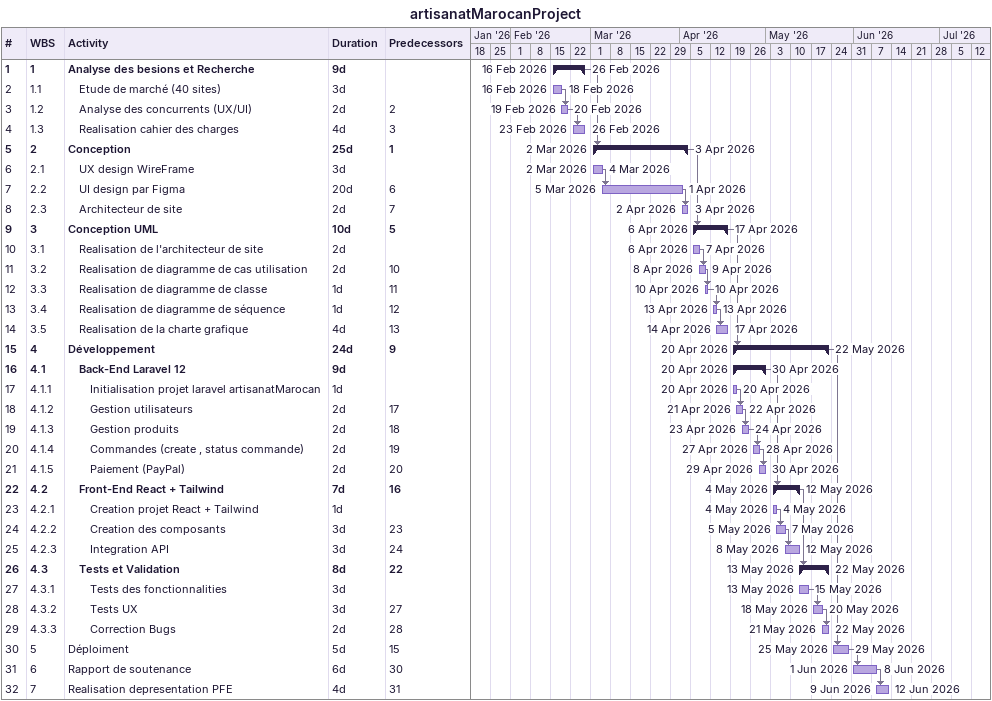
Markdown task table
artisanatMarocanProject

| ID | WBS | Task | Duration | Start | Finish | Predecessors |
|---|---|---|---|---|---|---|
| 1 | 1 | **Analyse des besions et Recherche** | 9d | 2026-02-16 | 2026-02-26 |  |
| 2 | 1.1 | Etude de marché (40 sites) | 3d | 2026-02-16 | 2026-02-18 |  |
| 3 | 1.2 | Analyse des concurrents (UX/UI) | 2d | 2026-02-19 | 2026-02-20 | 2 |
| 4 | 1.3 | Realisation cahier des charges | 4d | 2026-02-23 | 2026-02-26 | 3 |
| 5 | 2 | **Conception** | 25d | 2026-03-02 | 2026-04-03 | 1 |
| 6 | 2.1 | UX design WireFrame | 3d | 2026-03-02 | 2026-03-04 |  |
| 7 | 2.2 | UI design par Figma | 20d | 2026-03-05 | 2026-04-01 | 6 |
| 8 | 2.3 | Architecteur de site | 2d | 2026-04-02 | 2026-04-03 | 7 |
| 9 | 3 | **Conception UML** | 10d | 2026-04-06 | 2026-04-17 | 5 |
| 10 | 3.1 | Realisation de l'architecteur de site | 2d | 2026-04-06 | 2026-04-07 |  |
| 11 | 3.2 | Realisation de diagramme de cas utilisation | 2d | 2026-04-08 | 2026-04-09 | 10 |
| 12 | 3.3 | Realisation de diagramme de classe | 1d | 2026-04-10 | 2026-04-10 | 11 |
| 13 | 3.4 | Realisation de diagramme de séquence | 1d | 2026-04-13 | 2026-04-13 | 12 |
| 14 | 3.5 | Realisation de la charte grafique | 4d | 2026-04-14 | 2026-04-17 | 13 |
| 15 | 4 | **Développement** | 24d | 2026-04-20 | 2026-05-22 | 9 |
| 16 | 4.1 | **Back-End Laravel 12** | 9d | 2026-04-20 | 2026-04-30 |  |
| 17 | 4.1.1 | Initialisation projet laravel artisanatMarocan | 1d | 2026-04-20 | 2026-04-20 |  |
| 18 | 4.1.2 | Gestion utilisateurs | 2d | 2026-04-21 | 2026-04-22 | 17 |
| 19 | 4.1.3 | Gestion produits | 2d | 2026-04-23 | 2026-04-24 | 18 |
| 20 | 4.1.4 | Commandes (create , status commande) | 2d | 2026-04-27 | 2026-04-28 | 19 |
| 21 | 4.1.5 | Paiement (PayPal) | 2d | 2026-04-29 | 2026-04-30 | 20 |
| 22 | 4.2 | **Front-End React + Tailwind** | 7d | 2026-05-04 | 2026-05-12 | 16 |
| 23 | 4.2.1 | Creation projet React + Tailwind | 1d | 2026-05-04 | 2026-05-04 |  |
| 24 | 4.2.2 | Creation des composants | 3d | 2026-05-05 | 2026-05-07 | 23 |
| 25 | 4.2.3 | Integration API | 3d | 2026-05-08 | 2026-05-12 | 24 |
| 26 | 4.3 | **Tests et Validation** | 8d | 2026-05-13 | 2026-05-22 | 22 |
| 27 | 4.3.1 | Tests des fonctionnalities | 3d | 2026-05-13 | 2026-05-15 |  |
| 28 | 4.3.2 | Tests UX | 3d | 2026-05-18 | 2026-05-20 | 27 |
| 29 | 4.3.3 | Correction Bugs | 2d | 2026-05-21 | 2026-05-22 | 28 |
| 30 | 5 | Déploiment | 5d | 2026-05-25 | 2026-05-29 | 15 |
| 31 | 6 | Rapport de soutenance | 6d | 2026-06-01 | 2026-06-08 | 30 |
| 32 | 7 | Realisation depresentation PFE | 4d | 2026-06-09 | 2026-06-12 | 31 |
